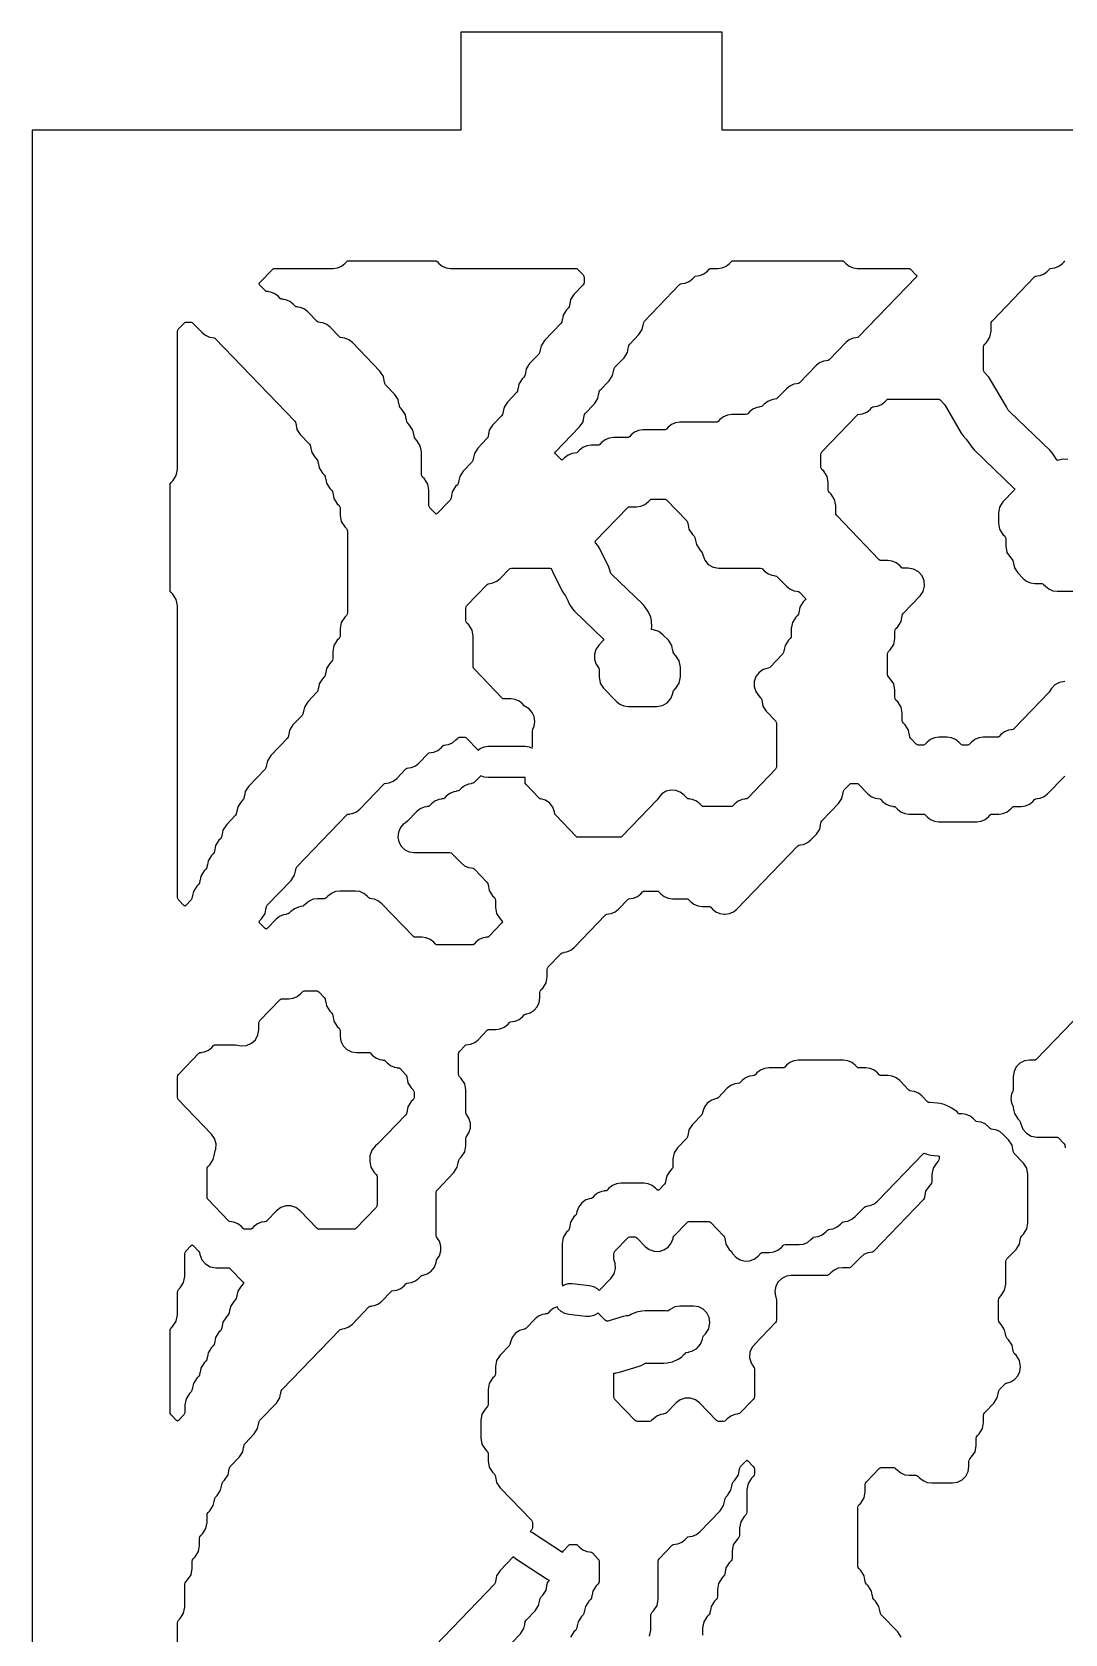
# Model space of a CAD drawing. Header units: millimetres. Extents: x 10 to 410, y 18 to 283.
# Drawn here: x 148 to 179.63, y 97.97 to 147 of the extents above; entities that cross this region are included whole.
import ezdxf

# ---------------------------------------------------------------- set-up
doc = ezdxf.new("R2010")
doc.units = ezdxf.units.MM
doc.layers.add('CUT', color=1, linetype='Continuous')

msp = doc.modelspace()

# ---------------------------------------------------------------- linework, layer by layer
at = {"layer": 'CUT'}
for points in [[(190.134, 147), (190.134, 144), (169.134, 144), (169.134, 147), (161.134, 147), (161.134, 144), (148, 144), (148, 24), (161.134, 24), (161.134, 21), (169.134, 21), (169.134, 24), (190.134, 24), (190.134, 21), (198.134, 21), (198.134, 24), (211.2679, 24), (211.2679, 144), (198.134, 144), (198.134, 147)], [(157.6963, 140), (160.3472, 140), (160.379, 139.9957), (160.4041, 139.9758), (160.4598, 139.9179), (160.5645, 139.8349), (160.6875, 139.7826), (160.82, 139.7647), (164.6509, 139.7647), (164.6826, 139.7604), (164.7077, 139.7405), (164.8776, 139.564), (164.9023, 139.5259), (164.911, 139.4814), (164.911, 139.3422), (164.9023, 139.2976), (164.8776, 139.2595), (164.5977, 138.9687), (164.4942, 138.8089), (164.4698, 138.6829), (164.4671, 138.6834), (164.4493, 138.5917), (164.4246, 138.5536), (164.3712, 138.4981), (164.2677, 138.3383), (164.2433, 138.2123), (164.2406, 138.2129), (164.2228, 138.1211), (164.1981, 138.083), (163.6917, 137.557), (163.5882, 137.3971), (163.5637, 137.2712), (163.5611, 137.2717), (163.5433, 137.18), (163.5186, 137.1419), (163.2387, 136.8511), (163.1352, 136.6913), (163.1107, 136.5653), (163.108, 136.5658), (163.0902, 136.4741), (163.0656, 136.436), (163.0122, 136.3805), (162.9086, 136.2207), (162.8842, 136.0947), (162.8815, 136.0952), (162.8637, 136.0035), (162.8391, 135.9654), (162.5592, 135.6746), (162.4556, 135.5148), (162.4312, 135.3888), (162.4285, 135.3893), (162.4107, 135.2976), (162.386, 135.2595), (162.1061, 134.9687), (162.0026, 134.8089), (161.9782, 134.6829), (161.9755, 134.6834), (161.9577, 134.5917), (161.933, 134.5536), (161.6531, 134.2629), (161.5496, 134.103), (161.5252, 133.977), (161.5225, 133.9776), (161.5047, 133.8858), (161.48, 133.8477), (161.2001, 133.557), (161.0966, 133.3971), (161.0721, 133.2712), (161.0695, 133.2717), (161.0517, 133.18), (161.027, 133.1419), (160.9736, 133.0864), (160.8701, 132.9266), (160.8456, 132.8006), (160.843, 132.8011), (160.8252, 132.7094), (160.8005, 132.6713), (160.4088, 132.2643), (160.3808, 132.2434), (160.3528, 132.2643), (160.1876, 132.436), (160.1629, 132.4741), (160.1543, 132.5186), (160.1543, 132.9749), (160.118, 133.1619), (160.0145, 133.3217), (159.9611, 133.3772), (159.9364, 133.4152), (159.9278, 133.4598), (159.9278, 134.1514), (159.8915, 134.3383), (159.788, 134.4981), (159.7346, 134.5536), (159.7099, 134.5917), (159.6921, 134.6834), (159.6894, 134.6829), (159.665, 134.8089), (159.5615, 134.9687), (159.5081, 135.0242), (159.4834, 135.0623), (159.4656, 135.154), (159.4629, 135.1535), (159.4385, 135.2795), (159.335, 135.4393), (159.2816, 135.4948), (159.2569, 135.5329), (159.2391, 135.6246), (159.2364, 135.6241), (159.212, 135.7501), (159.1085, 135.9099), (158.8286, 136.2007), (158.8039, 136.2388), (158.7861, 136.3305), (158.7834, 136.33), (158.759, 136.456), (158.6555, 136.6158), (157.8102, 137.4938), (157.7055, 137.5769), (157.5825, 137.6292), (157.5027, 137.64), (157.503, 137.6426), (157.438, 137.6513), (157.4129, 137.6712), (157.1307, 137.9644), (157.0259, 138.0475), (156.9029, 138.0998), (156.8231, 138.1105), (156.8235, 138.1132), (156.7585, 138.1219), (156.7334, 138.1418), (156.4512, 138.435), (156.3464, 138.518), (156.2234, 138.5704), (156.1436, 138.5811), (156.144, 138.5837), (156.079, 138.5925), (156.0539, 138.6124), (155.9981, 138.6703), (155.8934, 138.7533), (155.7704, 138.8057), (155.6906, 138.8164), (155.691, 138.819), (155.6259, 138.8278), (155.6008, 138.8477), (155.5451, 138.9056), (155.4404, 138.9886), (155.3174, 139.041), (155.2376, 139.0517), (155.2379, 139.0543), (155.1729, 139.0631), (155.1478, 139.083), (154.9712, 139.2665), (154.9518, 139.2941), (154.9712, 139.3218), (155.3743, 139.7405), (155.3994, 139.7604), (155.4312, 139.7647), (157.2235, 139.7647), (157.356, 139.7826), (157.479, 139.8349), (157.5837, 139.9179), (157.6394, 139.9758), (157.6645, 139.9957)], [(165.3548, 135.9048), (165.3726, 135.9965), (165.3973, 136.0346), (165.6772, 136.3254), (165.7807, 136.4852), (165.8052, 136.6112), (165.8078, 136.6107), (165.8256, 136.7024), (165.8503, 136.7405), (166.1302, 137.0313), (166.2337, 137.1911), (166.2582, 137.3171), (166.2609, 137.3166), (166.2786, 137.4083), (166.3033, 137.4464), (166.5832, 137.7371), (166.6868, 137.897), (166.7112, 138.023), (166.7139, 138.0224), (166.7317, 138.1142), (166.7563, 138.1523), (167.8323, 139.2699), (167.8574, 139.2898), (167.9224, 139.2986), (167.922, 139.3012), (168.0018, 139.312), (168.1248, 139.3643), (168.2296, 139.4474), (168.2853, 139.5052), (168.3104, 139.5251), (168.3754, 139.5339), (168.3751, 139.5365), (168.4549, 139.5473), (168.5779, 139.5996), (168.6826, 139.6826), (168.7383, 139.7405), (168.7634, 139.7604), (168.7952, 139.7647), (169.0019, 139.7647), (169.1344, 139.7826), (169.2574, 139.8349), (169.3621, 139.9179), (169.4178, 139.9758), (169.4429, 139.9957), (169.4747, 140), (172.8052, 140), (172.8369, 139.9957), (172.862, 139.9758), (172.9177, 139.9179), (173.0225, 139.8349), (173.1455, 139.7826), (173.2779, 139.7647), (174.8437, 139.7647), (174.8755, 139.7604), (174.9006, 139.7405), (175.0772, 139.5571), (175.0966, 139.5294), (175.0772, 139.5018), (173.315, 137.6712), (173.2899, 137.6513), (173.2249, 137.6426), (173.2253, 137.64), (173.1455, 137.6292), (173.0225, 137.5769), (172.9177, 137.4938), (172.409, 136.9654), (172.3839, 136.9455), (172.3189, 136.9367), (172.3192, 136.9341), (172.2394, 136.9233), (172.1164, 136.871), (172.0117, 136.7879), (171.503, 136.2595), (171.4779, 136.2396), (171.4129, 136.2308), (171.4132, 136.2282), (171.3334, 136.2174), (171.2104, 136.1651), (171.1057, 136.0821), (170.8234, 135.7889), (170.7983, 135.769), (170.7333, 135.7602), (170.7337, 135.7576), (170.6539, 135.7468), (170.5309, 135.6945), (170.4261, 135.6115), (170.3704, 135.5536), (170.3453, 135.5337), (170.2803, 135.5249), (170.2807, 135.5223), (170.2009, 135.5115), (170.0779, 135.4592), (169.9731, 135.3762), (169.9174, 135.3183), (169.8923, 135.2984), (169.8606, 135.2941), (169.4273, 135.2941), (169.2948, 135.2763), (169.1718, 135.2239), (169.0671, 135.1409), (169.0114, 135.083), (168.9863, 135.0631), (168.9545, 135.0588), (167.8418, 135.0588), (167.7093, 135.041), (167.5863, 134.9886), (167.4815, 134.9056), (167.4258, 134.8477), (167.4007, 134.8278), (167.369, 134.8235), (166.7092, 134.8235), (166.5767, 134.8057), (166.4537, 134.7533), (166.349, 134.6703), (166.2933, 134.6124), (166.2682, 134.5925), (166.2364, 134.5882), (165.8032, 134.5882), (165.6707, 134.5704), (165.5477, 134.518), (165.443, 134.435), (165.3873, 134.3771), (165.3621, 134.3572), (165.3304, 134.3529), (165.1237, 134.3529), (164.9912, 134.3351), (164.8682, 134.2827), (164.7634, 134.1997), (164.7077, 134.1418), (164.6826, 134.1219), (164.6176, 134.1132), (164.618, 134.1105), (164.5382, 134.0998), (164.4152, 134.0475), (164.3104, 133.9644), (164.2594, 133.9114), (164.2314, 133.8904), (164.2035, 133.9114), (164.0316, 134.09), (164.0121, 134.1176), (164.0316, 134.1453), (164.7712, 134.9136), (164.8747, 135.0734), (164.8991, 135.1994), (164.9018, 135.1989), (164.9196, 135.2906), (164.9443, 135.3287), (165.2242, 135.6195), (165.3277, 135.7793), (165.3521, 135.9053)], [(152.2265, 133.1284), (152.2352, 133.173), (152.2598, 133.2111), (152.3132, 133.2666), (152.4168, 133.4264), (152.453, 133.6133), (152.453, 137.8343), (152.4617, 137.8789), (152.4863, 137.917), (152.6562, 138.0935), (152.6813, 138.1134), (152.7131, 138.1176), (152.8725, 138.1176), (152.9042, 138.1134), (152.9293, 138.0935), (153.2115, 137.8003), (153.3163, 137.7173), (153.4393, 137.6649), (153.5191, 137.6542), (153.5187, 137.6515), (153.5837, 137.6428), (153.6088, 137.6229), (156.0438, 135.0934), (156.0685, 135.0553), (156.0863, 134.9636), (156.089, 134.9641), (156.1134, 134.8381), (156.2169, 134.6783), (156.4968, 134.3876), (156.5215, 134.3495), (156.5393, 134.2577), (156.542, 134.2582), (156.5664, 134.1323), (156.6699, 133.9724), (156.7233, 133.917), (156.748, 133.8789), (156.7658, 133.7871), (156.7685, 133.7877), (156.7929, 133.6617), (156.8965, 133.5019), (156.9499, 133.4464), (156.9745, 133.4083), (156.9923, 133.3166), (156.995, 133.3171), (157.0194, 133.1911), (157.123, 133.0313), (157.1764, 132.9758), (157.201, 132.9377), (157.2188, 132.846), (157.2215, 132.8465), (157.2459, 132.7205), (157.3495, 132.5607), (157.4029, 132.5052), (157.4275, 132.4671), (157.4362, 132.4225), (157.4362, 132.2016), (157.4725, 132.0146), (157.576, 131.8548), (157.6294, 131.7993), (157.6541, 131.7612), (157.6627, 131.7167), (157.6627, 129.2245), (157.6541, 129.18), (157.6294, 129.1419), (157.576, 129.0864), (157.4725, 128.9266), (157.4362, 128.7396), (157.4362, 128.5186), (157.4275, 128.4741), (157.4029, 128.436), (157.3495, 128.3805), (157.2459, 128.2207), (157.2097, 128.0337), (157.2097, 127.8128), (157.201, 127.7682), (157.1764, 127.7301), (157.123, 127.6746), (157.0194, 127.5148), (156.995, 127.3888), (156.9923, 127.3893), (156.9745, 127.2976), (156.9499, 127.2595), (156.8965, 127.204), (156.7929, 127.0442), (156.7685, 126.9182), (156.7658, 126.9187), (156.748, 126.827), (156.7233, 126.7889), (156.4434, 126.4981), (156.3399, 126.3383), (156.3155, 126.2123), (156.3128, 126.2129), (156.295, 126.1211), (156.2703, 126.083), (155.9904, 125.7923), (155.8869, 125.6324), (155.8625, 125.5065), (155.8598, 125.507), (155.842, 125.4152), (155.8173, 125.3772), (155.3109, 124.8511), (155.2074, 124.6913), (155.1829, 124.5653), (155.1803, 124.5658), (155.1625, 124.4741), (155.1378, 124.436), (154.6314, 123.9099), (154.5278, 123.7501), (154.5034, 123.6241), (154.5007, 123.6246), (154.4829, 123.5329), (154.4583, 123.4948), (154.4049, 123.4393), (154.3013, 123.2795), (154.2769, 123.1535), (154.2742, 123.154), (154.2564, 123.0623), (154.2318, 123.0242), (153.9518, 122.7334), (153.8483, 122.5736), (153.8239, 122.4476), (153.8212, 122.4482), (153.8034, 122.3564), (153.7787, 122.3183), (153.7253, 122.2629), (153.6218, 122.103), (153.5974, 121.977), (153.5947, 121.9776), (153.5769, 121.8858), (153.5522, 121.8477), (153.4988, 121.7923), (153.3953, 121.6324), (153.3709, 121.5065), (153.3682, 121.507), (153.3504, 121.4152), (153.3257, 121.3772), (153.2723, 121.3217), (153.1688, 121.1619), (153.1444, 121.0359), (153.1417, 121.0364), (153.1239, 120.9447), (153.0992, 120.9066), (153.0458, 120.8511), (152.9423, 120.6913), (152.9179, 120.5653), (152.9152, 120.5658), (152.8974, 120.4741), (152.8727, 120.436), (152.7075, 120.2643), (152.6795, 120.2434), (152.6516, 120.2643), (152.4863, 120.436), (152.4617, 120.4741), (152.453, 120.5186), (152.453, 129.4455), (152.4168, 129.6324), (152.3132, 129.7923), (152.2598, 129.8477), (152.2352, 129.8858), (152.2265, 129.9304)], [(163.9329, 130.5113), (163.9334, 130.5115), (163.9417, 130.4894), (164.2287, 129.9075), (164.2805, 129.8242), (164.34, 129.7467), (164.4085, 129.5992), (164.4092, 129.5995), (164.4611, 129.4806), (164.5545, 129.3464), (164.6181, 129.2719), (165.4948, 128.4279), (165.5155, 128.4005), (165.4958, 128.3723), (165.358, 128.2291), (165.2702, 128.1042), (165.2241, 127.9587), (165.2241, 127.806), (165.2702, 127.6605), (165.308, 127.6066), (165.3045, 127.6044), (165.3553, 127.5259), (165.364, 127.4814), (165.364, 127.2604), (165.4002, 127.0734), (165.5038, 126.9136), (165.896, 126.5062), (166.0007, 126.4231), (166.1237, 126.3708), (166.2562, 126.3529), (167.1348, 126.3529), (167.3038, 126.3824), (167.4529, 126.4672), (167.5645, 126.5974), (167.6256, 126.7577), (167.6377, 126.82), (167.6624, 126.8581), (167.7158, 126.9136), (167.8193, 127.0734), (167.8556, 127.2604), (167.8556, 127.5631), (167.8193, 127.7501), (167.7158, 127.9099), (167.6624, 127.9654), (167.6377, 128.0035), (167.6199, 128.0952), (167.6172, 128.0947), (167.5928, 128.2207), (167.4893, 128.3805), (167.3234, 128.5528), (167.1919, 128.6507), (167.0357, 128.7008), (166.9698, 128.7104), (166.9708, 128.7418), (166.9778, 128.7811), (166.9741, 128.9762), (166.9499, 129.0868), (166.8718, 129.2656), (166.7785, 129.3997), (166.7149, 129.4743), (165.7482, 130.4049), (165.7277, 130.4308), (165.7149, 130.4613), (165.6983, 130.5234), (165.6637, 130.6151), (165.3767, 131.1971), (165.325, 131.2803), (165.2576, 131.3682), (165.2419, 131.3961), (165.2606, 131.422), (166.2467, 132.4464), (166.2718, 132.4663), (166.3036, 132.4706), (166.5103, 132.4706), (166.6428, 132.4885), (166.7658, 132.5408), (166.8705, 132.6238), (166.9262, 132.6817), (166.9513, 132.7016), (166.9831, 132.7059), (167.369, 132.7059), (167.4007, 132.7016), (167.4258, 132.6817), (168.0487, 132.0346), (168.0734, 131.9965), (168.0912, 131.9048), (168.0939, 131.9053), (168.1183, 131.7793), (168.2219, 131.6195), (168.2753, 131.564), (168.2999, 131.5259), (168.3177, 131.4342), (168.3204, 131.4347), (168.3448, 131.3087), (168.4484, 131.1489), (168.5018, 131.0934), (168.5264, 131.0553), (168.5385, 130.993), (168.5996, 130.8327), (168.7113, 130.7025), (168.8604, 130.6177), (169.0294, 130.5882), (170.3136, 130.5882), (170.3453, 130.584), (170.3704, 130.5641), (170.4261, 130.5062), (170.5309, 130.4231), (170.6539, 130.3708), (170.7337, 130.36), (170.7333, 130.3574), (170.7983, 130.3487), (170.8234, 130.3288), (171.1057, 130.0356), (171.2104, 129.9525), (171.3334, 129.9002), (171.4132, 129.8895), (171.4129, 129.8868), (171.4779, 129.8781), (171.503, 129.8582), (171.6796, 129.6747), (171.699, 129.6471), (171.6796, 129.6194), (171.6195, 129.557), (171.5159, 129.3971), (171.4915, 129.2712), (171.4888, 129.2717), (171.471, 129.18), (171.4464, 129.1419), (171.393, 129.0864), (171.2894, 128.9266), (171.2532, 128.7396), (171.2532, 128.5186), (171.2445, 128.4741), (171.2199, 128.436), (171.1665, 128.3805), (171.0629, 128.2207), (171.0385, 128.0947), (171.0358, 128.0952), (171.018, 128.0035), (170.9934, 127.9654), (170.5969, 127.5536), (170.5718, 127.5337), (170.5447, 127.53), (170.3946, 127.485), (170.2658, 127.3957), (170.171, 127.271), (170.1194, 127.123), (170.1162, 126.9663), (170.1617, 126.8163), (170.2513, 126.6878), (170.3138, 126.6228), (170.3385, 126.5848), (170.3563, 126.493), (170.359, 126.4935), (170.3834, 126.3676), (170.4869, 126.2077), (170.7668, 125.917), (170.7915, 125.8789), (170.8002, 125.8343), (170.8002, 124.5186), (170.7915, 124.4741), (170.7668, 124.436), (169.9174, 123.5536), (169.8923, 123.5337), (169.8273, 123.5249), (169.8276, 123.5223), (169.7479, 123.5115), (169.6249, 123.4592), (169.5201, 123.3762), (169.4644, 123.3183), (169.4393, 123.2984), (169.4075, 123.2941), (168.5687, 123.2941), (168.5369, 123.2984), (168.5118, 123.3183), (168.4561, 123.3762), (168.3513, 123.4592), (168.2283, 123.5115), (168.1485, 123.5223), (168.1489, 123.5249), (168.0839, 123.5337), (168.0588, 123.5536), (167.9711, 123.6447), (167.8525, 123.7356), (167.7123, 123.7875), (167.5631, 123.7956), (167.4181, 123.7592), (167.2903, 123.6816), (167.1912, 123.5697), (167.1427, 123.4948), (166.0668, 122.3771), (166.0417, 122.3572), (166.0099, 122.3529), (164.718, 122.3529), (164.6863, 122.3572), (164.6612, 122.3771), (164.0382, 123.0242), (164.0136, 123.0623), (164.0004, 123.1303), (163.9476, 123.2761), (163.8528, 123.3987), (163.7249, 123.4864), (163.5764, 123.5306), (163.5537, 123.5337), (163.5286, 123.5536), (163.1322, 123.9654), (163.1075, 124.0035), (163.0989, 124.048), (163.0989, 124.1778), (161.9664, 124.1778), (161.8422, 124.1942), (161.7407, 124.2362), (161.5366, 124.0242), (161.5115, 124.0043), (161.4465, 123.9955), (161.4469, 123.9929), (161.3671, 123.9821), (161.2441, 123.9298), (161.1393, 123.8468), (161.0836, 123.7889), (161.0585, 123.769), (160.9935, 123.7602), (160.9938, 123.7576), (160.914, 123.7468), (160.791, 123.6945), (160.6863, 123.6115), (160.6306, 123.5536), (160.6055, 123.5337), (160.5405, 123.5249), (160.5408, 123.5223), (160.461, 123.5115), (160.338, 123.4592), (160.2333, 123.3762), (160.1776, 123.3183), (160.1525, 123.2984), (160.0875, 123.2896), (160.0878, 123.287), (160.008, 123.2763), (159.885, 123.2239), (159.7803, 123.1409), (159.498, 122.8477), (159.433, 122.7962), (159.3789, 122.7626), (159.2798, 122.6479), (159.2197, 122.5087), (159.2041, 122.3579), (159.2344, 122.2094), (159.3078, 122.0767), (159.4176, 121.9722), (159.5537, 121.9053), (159.7035, 121.8824), (160.8002, 121.8824), (160.832, 121.8781), (160.8571, 121.8582), (161.1393, 121.565), (161.2441, 121.482), (161.3671, 121.4296), (161.4469, 121.4189), (161.4465, 121.4163), (161.5115, 121.4075), (161.5366, 121.3876), (161.933, 120.9758), (161.9577, 120.9377), (161.9755, 120.846), (161.9782, 120.8465), (162.0026, 120.7205), (162.1061, 120.5607), (162.1595, 120.5052), (162.1842, 120.4671), (162.1929, 120.4225), (162.1929, 120.2016), (162.2291, 120.0146), (162.3326, 119.8548), (162.3927, 119.7924), (162.4122, 119.7647), (162.3927, 119.737), (161.9896, 119.3183), (161.9645, 119.2984), (161.8995, 119.2896), (161.8999, 119.287), (161.8201, 119.2763), (161.6971, 119.2239), (161.5923, 119.1409), (161.5366, 119.083), (161.5115, 119.0631), (161.4798, 119.0588), (160.4144, 119.0588), (160.3826, 119.0631), (160.3575, 119.083), (160.3018, 119.1409), (160.1971, 119.2239), (160.0741, 119.2763), (159.9416, 119.2941), (159.7348, 119.2941), (159.7031, 119.2984), (159.678, 119.3183), (158.7162, 120.3174), (158.6115, 120.4004), (158.4885, 120.4527), (158.4087, 120.4635), (158.4091, 120.4661), (158.344, 120.4749), (158.3189, 120.4948), (158.2632, 120.5526), (158.1585, 120.6357), (158.0355, 120.688), (157.903, 120.7059), (157.4224, 120.7059), (157.2899, 120.688), (157.1669, 120.6357), (157.0622, 120.5526), (157.0065, 120.4948), (156.9814, 120.4749), (156.9496, 120.4706), (156.7429, 120.4706), (156.6104, 120.4527), (156.4874, 120.4004), (156.3826, 120.3174), (156.3269, 120.2595), (156.3018, 120.2396), (156.2368, 120.2308), (156.2372, 120.2282), (156.1574, 120.2174), (156.0344, 120.1651), (155.9296, 120.0821), (155.8739, 120.0242), (155.8488, 120.0043), (155.7838, 119.9955), (155.7842, 119.9929), (155.7044, 119.9821), (155.5814, 119.9298), (155.4766, 119.8468), (155.1991, 119.5585), (155.1711, 119.5375), (155.1432, 119.5585), (154.9712, 119.737), (154.9518, 119.7647), (154.9712, 119.7924), (155.0313, 119.8548), (155.1349, 120.0146), (155.1593, 120.1406), (155.162, 120.1401), (155.1798, 120.2318), (155.2044, 120.2699), (155.9374, 121.0313), (156.0409, 121.1911), (156.0653, 121.3171), (156.068, 121.3166), (156.0858, 121.4083), (156.1105, 121.4464), (157.6394, 123.0346), (157.6645, 123.0545), (157.7295, 123.0633), (157.7292, 123.0659), (157.809, 123.0767), (157.932, 123.129), (158.0367, 123.2121), (158.772, 123.9758), (158.7971, 123.9957), (158.8621, 124.0045), (158.8617, 124.0071), (158.9415, 124.0179), (159.0645, 124.0702), (159.1693, 124.1532), (159.4515, 124.4464), (159.4766, 124.4663), (159.5416, 124.4751), (159.5412, 124.4777), (159.621, 124.4885), (159.744, 124.5408), (159.8488, 124.6238), (160.131, 124.917), (160.1561, 124.9369), (160.2211, 124.9457), (160.2208, 124.9483), (160.3006, 124.959), (160.4236, 125.0114), (160.5283, 125.0944), (160.584, 125.1523), (160.6091, 125.1722), (160.6741, 125.181), (160.6738, 125.1836), (160.7536, 125.1943), (160.8766, 125.2467), (160.9813, 125.3297), (161.037, 125.3876), (161.0621, 125.4075), (161.0939, 125.4118), (161.2533, 125.4118), (161.285, 125.4075), (161.3101, 125.3876), (161.6609, 125.0232), (161.7264, 125.0735), (161.8422, 125.1214), (161.9664, 125.1378), (163.0989, 125.1378), (163.2231, 125.1214), (163.314, 125.0838), (163.3254, 125.1427), (163.3254, 125.599), (163.3365, 125.6562), (163.3829, 125.7576), (163.403, 125.901), (163.3811, 126.0441), (163.3192, 126.1749), (163.2223, 126.2825), (163.1037, 126.3548), (163.0756, 126.3771), (163.0199, 126.435), (162.9152, 126.518), (162.7922, 126.5704), (162.6597, 126.5882), (162.4529, 126.5882), (162.4212, 126.5925), (162.3961, 126.6124), (161.5467, 127.4948), (161.522, 127.5329), (161.5133, 127.5775), (161.5133, 128.5043), (161.4771, 128.6913), (161.3736, 128.8511), (161.3201, 128.9066), (161.2955, 128.9447), (161.2868, 128.9892), (161.2868, 129.3637), (161.2955, 129.4083), (161.3201, 129.4464), (161.9431, 130.0935), (161.9682, 130.1134), (162.0332, 130.1221), (162.0328, 130.1248), (162.1126, 130.1355), (162.2356, 130.1878), (162.3404, 130.2709), (162.6226, 130.5641), (162.6477, 130.584), (162.6794, 130.5882), (163.8643, 130.5882), (163.9007, 130.5822)], [(154.4079, 115.9635), (154.5709, 115.9783), (154.7204, 116.0451), (154.8403, 116.1565), (154.9178, 116.3006), (154.9446, 116.4621), (154.9446, 116.6578), (154.9532, 116.7024), (154.9779, 116.7405), (155.6008, 117.3876), (155.6259, 117.4075), (155.6577, 117.4118), (155.8644, 117.4118), (155.9969, 117.4296), (156.1199, 117.482), (156.2247, 117.565), (156.2804, 117.6229), (156.3055, 117.6428), (156.3372, 117.6471), (156.7231, 117.6471), (156.7548, 117.6428), (156.7799, 117.6229), (156.9499, 117.4464), (156.9745, 117.4083), (156.9923, 117.3166), (156.995, 117.3171), (157.0194, 117.1911), (157.123, 117.0313), (157.1764, 116.9758), (157.201, 116.9377), (157.2188, 116.846), (157.2215, 116.8465), (157.2459, 116.7205), (157.3495, 116.5607), (157.4029, 116.5052), (157.4275, 116.4671), (157.4362, 116.4225), (157.4362, 116.2647), (157.4607, 116.1102), (157.5317, 115.9708), (157.6423, 115.8602), (157.7817, 115.7892), (157.9362, 115.7647), (158.3087, 115.7647), (158.3404, 115.7604), (158.3655, 115.7405), (158.4212, 115.6826), (158.526, 115.5996), (158.649, 115.5473), (158.7288, 115.5365), (158.7284, 115.5339), (158.7934, 115.5251), (158.8185, 115.5052), (158.8742, 115.4474), (158.979, 115.3643), (159.102, 115.312), (159.1818, 115.3012), (159.1814, 115.2986), (159.2464, 115.2898), (159.2715, 115.2699), (159.4414, 115.0934), (159.4661, 115.0553), (159.4839, 114.9636), (159.4866, 114.9641), (159.511, 114.8381), (159.6145, 114.6783), (159.668, 114.6228), (159.6926, 114.5848), (159.7013, 114.5402), (159.7013, 114.401), (159.6926, 114.3564), (159.668, 114.3183), (159.6145, 114.2629), (159.511, 114.103), (159.4866, 113.977), (159.4839, 113.9776), (159.4661, 113.8858), (159.4414, 113.8477), (158.592, 112.9654), (158.5223, 112.9101), (158.4032, 112.7739), (158.3404, 112.6041), (158.3421, 112.4231), (158.3514, 112.3754), (158.354, 112.3759), (158.3785, 112.2499), (158.482, 112.0901), (158.5354, 112.0346), (158.5601, 111.9965), (158.5687, 111.952), (158.5687, 111.1069), (158.5601, 111.0623), (158.5354, 111.0242), (157.9125, 110.3771), (157.8874, 110.3572), (157.8556, 110.3529), (156.7902, 110.3529), (156.7585, 110.3572), (156.7334, 110.3771), (156.2109, 110.9199), (156.0827, 111.016), (155.9307, 111.0667), (155.7705, 111.0667), (155.6186, 111.016), (155.4904, 110.9199), (155.1944, 110.6124), (155.1693, 110.5925), (155.1043, 110.5837), (155.1046, 110.5811), (155.0248, 110.5704), (154.9018, 110.518), (154.7971, 110.435), (154.7414, 110.3771), (154.7163, 110.3572), (154.6845, 110.3529), (154.5252, 110.3529), (154.4934, 110.3572), (154.4683, 110.3771), (154.4126, 110.435), (154.3079, 110.518), (154.1848, 110.5704), (154.1051, 110.5811), (154.1054, 110.5837), (154.0404, 110.5925), (154.0153, 110.6124), (153.3924, 111.2595), (153.3677, 111.2976), (153.359, 111.3422), (153.359, 112.1872), (153.3677, 112.2318), (153.3924, 112.2699), (153.4458, 112.3254), (153.5493, 112.4852), (153.5737, 112.6112), (153.5764, 112.6107), (153.6039, 112.7524), (153.6247, 112.8008), (153.6367, 112.9672), (153.5933, 113.1283), (153.4992, 113.2661), (152.4863, 114.3183), (152.4617, 114.3564), (152.453, 114.401), (152.453, 115.0108), (152.4617, 115.0553), (152.4863, 115.0934), (153.1093, 115.7405), (153.1344, 115.7604), (153.1994, 115.7692), (153.199, 115.7718), (153.2788, 115.7826), (153.4018, 115.8349), (153.5066, 115.9179), (153.5623, 115.9758), (153.5874, 115.9957), (153.6191, 116), (154.2315, 116), (154.2894, 115.9922)], [(152.453, 108.4225), (152.4617, 108.4671), (152.4863, 108.5052), (152.5397, 108.5607), (152.6433, 108.7205), (152.6795, 108.9074), (152.6795, 109.599), (152.6882, 109.6436), (152.7128, 109.6817), (152.8781, 109.8533), (152.906, 109.8743), (152.934, 109.8533), (153.0992, 109.6817), (153.1239, 109.6436), (153.136, 109.5813), (153.1971, 109.421), (153.3087, 109.2907), (153.4578, 109.2059), (153.6268, 109.1765), (154.005, 109.1765), (154.0368, 109.1722), (154.0619, 109.1523), (154.465, 108.7335), (154.4844, 108.7059), (154.465, 108.6782), (154.4049, 108.6158), (154.3013, 108.456), (154.2769, 108.33), (154.2742, 108.3305), (154.2564, 108.2388), (154.2318, 108.2007), (154.1784, 108.1452), (154.0748, 107.9854), (154.0504, 107.8594), (154.0477, 107.8599), (154.0299, 107.7682), (154.0053, 107.7301), (153.9518, 107.6746), (153.8483, 107.5148), (153.8239, 107.3888), (153.8212, 107.3893), (153.8034, 107.2976), (153.7787, 107.2595), (153.7253, 107.204), (153.6218, 107.0442), (153.5974, 106.9182), (153.5947, 106.9187), (153.5769, 106.827), (153.5522, 106.7889), (153.4988, 106.7334), (153.3953, 106.5736), (153.3709, 106.4476), (153.3682, 106.4482), (153.3504, 106.3564), (153.3257, 106.3183), (153.2723, 106.2629), (153.1688, 106.103), (153.1444, 105.977), (153.1417, 105.9776), (153.1239, 105.8858), (153.0992, 105.8477), (153.0458, 105.7923), (152.9423, 105.6324), (152.9179, 105.5065), (152.9152, 105.507), (152.8974, 105.4152), (152.8727, 105.3772), (152.8193, 105.3217), (152.7158, 105.1619), (152.6795, 104.9749), (152.6795, 104.7539), (152.6709, 104.7094), (152.6462, 104.6713), (152.481, 104.4996), (152.453, 104.4787), (152.4251, 104.4996), (152.2598, 104.6713), (152.2352, 104.7094), (152.2265, 104.7539), (152.2265, 107.2461), (152.2352, 107.2906), (152.2598, 107.3287), (152.3132, 107.3842), (152.4168, 107.544), (152.453, 107.731)]]:
    msp.add_lwpolyline(points, close=True, dxfattribs=at)
for points in [[(179.7221, 133.9109), (179.5799, 133.9235), (179.4399, 133.8954), (179.4024, 133.882), (179.3874, 133.9006), (179.3663, 133.9403), (179.245, 134.1146), (179.1814, 134.1891), (177.938, 135.3861), (177.9272, 135.3962), (177.8922, 135.428), (177.8588, 135.4892), (177.8388, 135.5326), (177.3577, 136.3545), (177.3001, 136.4338), (177.1726, 136.5774), (177.1502, 136.6144), (177.1424, 136.657), (177.1424, 137.3637), (177.151, 137.4083), (177.1757, 137.4464), (177.2291, 137.5019), (177.3326, 137.6617), (177.3689, 137.8486), (177.3689, 138.0696), (177.3775, 138.1142), (177.4022, 138.1523), (178.7047, 139.5052), (178.7298, 139.5251), (178.7948, 139.5339), (178.7944, 139.5365), (178.8742, 139.5473), (178.9972, 139.5996), (179.102, 139.6826), (179.1577, 139.7405), (179.1828, 139.7604), (179.2478, 139.7692), (179.2474, 139.7718), (179.3272, 139.7826), (179.4502, 139.8349), (179.555, 139.9179), (179.606, 139.971), (179.634, 139.9919)], [(179.634, 127.12), (179.471, 127.0927), (179.3258, 127.0138), (179.2143, 126.8919), (179.1476, 126.7889), (178.0717, 125.6712), (178.0466, 125.6513), (177.9816, 125.6426), (177.9819, 125.64), (177.9021, 125.6292), (177.7791, 125.5769), (177.6744, 125.4938), (177.6187, 125.4359), (177.5936, 125.416), (177.5618, 125.4118), (177.1286, 125.4118), (176.9961, 125.3939), (176.8731, 125.3416), (176.7684, 125.2585), (176.7127, 125.2007), (176.6875, 125.1808), (176.6558, 125.1765), (176.4964, 125.1765), (176.4647, 125.1808), (176.4396, 125.2007), (176.3839, 125.2585), (176.2791, 125.3416), (176.1561, 125.3939), (176.0237, 125.4118), (175.7695, 125.4118), (175.6371, 125.3939), (175.5141, 125.3416), (175.4093, 125.2585), (175.3536, 125.2007), (175.3285, 125.1808), (175.2968, 125.1765), (175.1374, 125.1765), (175.1056, 125.1808), (175.0805, 125.2007), (174.9106, 125.3772), (174.886, 125.4152), (174.8682, 125.507), (174.8655, 125.5065), (174.841, 125.6324), (174.7375, 125.7923), (174.6841, 125.8477), (174.6594, 125.8858), (174.6508, 125.9304), (174.6508, 126.1514), (174.6145, 126.3383), (174.511, 126.4981), (174.4576, 126.5536), (174.4329, 126.5917), (174.4243, 126.6363), (174.4243, 126.8573), (174.388, 127.0442), (174.2845, 127.204), (174.2311, 127.2595), (174.2064, 127.2976), (174.1978, 127.3422), (174.1978, 127.952), (174.2064, 127.9965), (174.2311, 128.0346), (174.2845, 128.0901), (174.388, 128.2499), (174.4243, 128.4369), (174.4243, 128.6578), (174.4329, 128.7024), (174.4576, 128.7405), (174.511, 128.796), (174.6145, 128.9558), (174.639, 129.0818), (174.6416, 129.0813), (174.6594, 129.173), (174.6841, 129.2111), (175.1947, 129.7415), (175.2884, 129.8787), (175.3321, 130.039), (175.3207, 130.2048), (175.2557, 130.3577), (175.1441, 130.4808), (174.9983, 130.5606), (174.8345, 130.5882), (174.6844, 130.5882), (174.6526, 130.5925), (174.6275, 130.6124), (174.5718, 130.6703), (174.4671, 130.7533), (174.3441, 130.8057), (174.2116, 130.8235), (174.0048, 130.8235), (173.9731, 130.8278), (173.948, 130.8477), (172.6455, 132.2007), (172.6209, 132.2388), (172.6122, 132.2833), (172.6122, 132.5043), (172.576, 132.6913), (172.4724, 132.8511), (172.419, 132.9066), (172.3944, 132.9447), (172.3857, 132.9892), (172.3857, 133.2102), (172.3495, 133.3971), (172.2459, 133.557), (172.1925, 133.6124), (172.1679, 133.6505), (172.1592, 133.6951), (172.1592, 134.0696), (172.1679, 134.1142), (172.1925, 134.1523), (173.2685, 135.2699), (173.2936, 135.2898), (173.3586, 135.2986), (173.3582, 135.3012), (173.438, 135.312), (173.561, 135.3643), (173.6658, 135.4474), (173.7215, 135.5052), (173.7466, 135.5251), (173.8116, 135.5339), (173.8112, 135.5365), (173.891, 135.5473), (174.014, 135.5996), (174.1188, 135.6826), (174.1745, 135.7405), (174.1996, 135.7604), (174.2314, 135.7647), (175.7498, 135.7647), (175.7815, 135.7604), (175.8066, 135.7405), (175.9309, 135.6114), (175.9665, 135.5644), (176.4579, 134.7243), (176.5156, 134.6449), (176.6128, 134.5354), (176.6322, 134.5069), (176.636, 134.5014), (176.787, 134.2861), (176.8496, 134.213), (178.0789, 133.0296), (178.0996, 133.0021), (178.08, 132.9739), (177.7352, 132.6158), (177.6317, 132.456), (177.5954, 132.269), (177.5954, 131.9663), (177.6317, 131.7793), (177.7352, 131.6195), (177.7886, 131.564), (177.8133, 131.5259), (177.8219, 131.4814), (177.8219, 131.2604), (177.8582, 131.0734), (177.9617, 130.9136), (178.0151, 130.8581), (178.0398, 130.82), (178.0576, 130.7283), (178.0602, 130.7288), (178.0847, 130.6029), (178.1882, 130.443), (178.3539, 130.2709), (178.4587, 130.1878), (178.5817, 130.1355), (178.7141, 130.1176), (178.9209, 130.1176), (178.9526, 130.1134), (178.9777, 130.0935), (179.0334, 130.0356), (179.1382, 129.9525), (179.2612, 129.9002), (179.3937, 129.8824), (179.8743, 129.8824)], [(152.453, 97.1427), (152.453, 98.3049), (152.4617, 98.3495), (152.4863, 98.3876), (152.5397, 98.443), (152.6433, 98.6029), (152.6795, 98.7898), (152.6795, 99.4814), (152.6882, 99.5259), (152.7128, 99.564), (152.7662, 99.6195), (152.8698, 99.7793), (152.906, 99.9663), (152.906, 100.1872), (152.9147, 100.2318), (152.9394, 100.2699), (152.9928, 100.3254), (153.0963, 100.4852), (153.1325, 100.6721), (153.1325, 100.8931), (153.1412, 100.9377), (153.1659, 100.9758), (153.2193, 101.0313), (153.3228, 101.1911), (153.359, 101.378), (153.359, 101.599), (153.3677, 101.6436), (153.3924, 101.6817), (153.4458, 101.7371), (153.5493, 101.897), (153.5737, 102.023), (153.5764, 102.0224), (153.5942, 102.1142), (153.6189, 102.1523), (153.6723, 102.2077), (153.7758, 102.3676), (153.8002, 102.4935), (153.8029, 102.493), (153.8207, 102.5848), (153.8454, 102.6228), (153.8988, 102.6783), (154.0023, 102.8381), (154.0267, 102.9641), (154.0294, 102.9636), (154.0472, 103.0553), (154.0719, 103.0934), (154.3518, 103.3842), (154.4553, 103.544), (154.4798, 103.67), (154.4824, 103.6695), (154.5002, 103.7612), (154.5249, 103.7993), (154.8048, 104.0901), (154.9083, 104.2499), (154.9328, 104.3759), (154.9355, 104.3754), (154.9532, 104.4671), (154.9779, 104.5052), (155.4843, 105.0313), (155.5879, 105.1911), (155.6123, 105.3171), (155.615, 105.3166), (155.6328, 105.4083), (155.6574, 105.4464), (157.4129, 107.2699), (157.438, 107.2898), (157.503, 107.2986), (157.5027, 107.3012), (157.5825, 107.312), (157.7055, 107.3643), (157.8102, 107.4474), (158.3189, 107.9758), (158.344, 107.9957), (158.4091, 108.0045), (158.4087, 108.0071), (158.4885, 108.0179), (158.6115, 108.0702), (158.7162, 108.1532), (158.9985, 108.4464), (159.0236, 108.4663), (159.0886, 108.4751), (159.0882, 108.4777), (159.168, 108.4885), (159.291, 108.5408), (159.3958, 108.6238), (159.4515, 108.6817), (159.4766, 108.7016), (159.5416, 108.7104), (159.5412, 108.713), (159.621, 108.7237), (159.744, 108.7761), (159.8488, 108.8591), (159.9045, 108.917), (159.9296, 108.9369), (159.9522, 108.9399), (160.1008, 108.9842), (160.2286, 109.0719), (160.3235, 109.1945), (160.3762, 109.3402), (160.3894, 109.4083), (160.4402, 109.4867), (160.4367, 109.489), (160.4746, 109.5428), (160.5207, 109.6884), (160.5207, 109.841), (160.4746, 109.9866), (160.4367, 110.0404), (160.4402, 110.0427), (160.3894, 110.1211), (160.3808, 110.1657), (160.3808, 111.4814), (160.3894, 111.5259), (160.4141, 111.564), (160.9205, 112.0901), (161.0241, 112.2499), (161.0485, 112.3759), (161.0512, 112.3754), (161.069, 112.4671), (161.0936, 112.5052), (161.147, 112.5607), (161.2506, 112.7205), (161.2868, 112.9074), (161.2868, 113.1284), (161.2955, 113.173), (161.3463, 113.2514), (161.3428, 113.2537), (161.3806, 113.3075), (161.4267, 113.4531), (161.4267, 113.6057), (161.3806, 113.7513), (161.3428, 113.8051), (161.3463, 113.8074), (161.2955, 113.8858), (161.2868, 113.9304), (161.2868, 114.622), (161.2506, 114.8089), (161.147, 114.9687), (161.0936, 115.0242), (161.069, 115.0623), (161.0603, 115.1069), (161.0603, 115.7167), (161.069, 115.7612), (161.0936, 115.7993), (161.2635, 115.9758), (161.2886, 115.9957), (161.3537, 116.0045), (161.3533, 116.0071), (161.4331, 116.0179), (161.5561, 116.0702), (161.6608, 116.1532), (161.9431, 116.4464), (161.9682, 116.4663), (161.9999, 116.4706), (162.2067, 116.4706), (162.3391, 116.4885), (162.4621, 116.5408), (162.5669, 116.6238), (162.6226, 116.6817), (162.6477, 116.7016), (162.7127, 116.7104), (162.7124, 116.713), (162.7922, 116.7237), (162.9152, 116.7761), (163.0199, 116.8591), (163.0756, 116.917), (163.1007, 116.9369), (163.1187, 116.9393), (163.2564, 116.9786), (163.3774, 117.0553), (163.4716, 117.1631), (163.5314, 117.2931), (163.5519, 117.4348), (163.5519, 117.599), (163.5606, 117.6436), (163.5852, 117.6817), (163.6386, 117.7371), (163.7422, 117.897), (163.7784, 118.0839), (163.7784, 118.3049), (163.7871, 118.3495), (163.8117, 118.3876), (164.2082, 118.7993), (164.2333, 118.8192), (164.2983, 118.828), (164.2979, 118.8306), (164.3777, 118.8414), (164.5007, 118.8937), (164.6055, 118.9768), (165.5672, 119.9758), (165.5923, 119.9957), (165.6573, 120.0045), (165.657, 120.0071), (165.7368, 120.0179), (165.8598, 120.0702), (165.9645, 120.1532), (166.2467, 120.4464), (166.2718, 120.4663), (166.3368, 120.4751), (166.3365, 120.4777), (166.4163, 120.4885), (166.5393, 120.5408), (166.644, 120.6238), (166.6997, 120.6817), (166.7248, 120.7016), (166.7566, 120.7059), (167.1425, 120.7059), (167.1742, 120.7016), (167.1993, 120.6817), (167.255, 120.6238), (167.3598, 120.5408), (167.4828, 120.4885), (167.6152, 120.4706), (168.0485, 120.4706), (168.0802, 120.4663), (168.1053, 120.4464), (168.1611, 120.3885), (168.2658, 120.3055), (168.3888, 120.2532), (168.5213, 120.2353), (168.728, 120.2353), (168.7598, 120.231), (168.7849, 120.2111), (168.8406, 120.1532), (168.9453, 120.0702), (169.0683, 120.0179), (169.2008, 120), (169.2284, 120), (169.3609, 120.0179), (169.4839, 120.0702), (169.5886, 120.1532), (171.4564, 122.0935), (171.4815, 122.1134), (171.5465, 122.1221), (171.5462, 122.1248), (171.626, 122.1355), (171.749, 122.1878), (171.8537, 122.2709), (172.0194, 122.443), (172.1229, 122.6029), (172.1474, 122.7288), (172.1501, 122.7283), (172.1679, 122.82), (172.1925, 122.8581), (172.6989, 123.3842), (172.8025, 123.544), (172.8269, 123.67), (172.8296, 123.6695), (172.8474, 123.7612), (172.8721, 123.7993), (173.042, 123.9758), (173.0671, 123.9957), (173.0988, 124), (173.2582, 124), (173.2899, 123.9957), (173.315, 123.9758), (173.5973, 123.6826), (173.702, 123.5996), (173.825, 123.5473), (173.9048, 123.5365), (173.9044, 123.5339), (173.9695, 123.5251), (173.9946, 123.5052), (174.0503, 123.4474), (174.155, 123.3643), (174.278, 123.312), (174.3578, 123.3012), (174.3575, 123.2986), (174.4225, 123.2898), (174.4476, 123.2699), (174.5033, 123.2121), (174.608, 123.129), (174.731, 123.0767), (174.8635, 123.0588), (175.2968, 123.0588), (175.3285, 123.0545), (175.3536, 123.0346), (175.4093, 122.9768), (175.5141, 122.8937), (175.6371, 122.8414), (175.7695, 122.8235), (176.9297, 122.8235), (177.0622, 122.8414), (177.1852, 122.8937), (177.2899, 122.9768), (177.3456, 123.0346), (177.3707, 123.0545), (177.4025, 123.0588), (177.6092, 123.0588), (177.7417, 123.0767), (177.8647, 123.129), (177.9694, 123.2121), (178.0251, 123.2699), (178.0502, 123.2898), (178.082, 123.2941), (178.2887, 123.2941), (178.4212, 123.312), (178.5442, 123.3643), (178.6489, 123.4474), (178.7047, 123.5052), (178.7298, 123.5251), (178.7948, 123.5339), (178.7944, 123.5365), (178.8742, 123.5473), (178.9972, 123.5996), (179.102, 123.6826), (179.606, 124.2063), (179.634, 124.2272)], [(180.166, 117.0232), (178.7512, 115.5536), (178.7261, 115.5337), (178.6944, 115.5294), (178.5484, 115.5294), (178.3939, 115.5049), (178.2545, 115.4339), (178.1439, 115.3233), (178.0729, 115.1839), (178.0484, 115.0294), (178.0484, 114.6363), (178.0352, 114.5684), (178.0013, 114.4947), (177.9808, 114.3529), (178.0013, 114.2112), (178.0352, 114.1375), (178.0576, 114.0224), (178.0602, 114.023), (178.0847, 113.897), (178.1882, 113.7371), (178.2416, 113.6817), (178.2663, 113.6436), (178.2784, 113.5813), (178.3394, 113.421), (178.4511, 113.2907), (178.6002, 113.2059), (178.7692, 113.1765), (179.3739, 113.1765), (179.4056, 113.1722), (179.4307, 113.1523), (179.6007, 112.9758), (179.6253, 112.9377), (179.6431, 112.846)], [(174.6145, 97.8677), (174.511, 98.0276), (174.0046, 98.5536), (173.9799, 98.5917), (173.9621, 98.6834), (173.9595, 98.6829), (173.935, 98.8089), (173.8315, 98.9687), (173.7781, 99.0242), (173.7534, 99.0623), (173.7356, 99.154), (173.7329, 99.1535), (173.7085, 99.2795), (173.605, 99.4393), (173.5516, 99.4948), (173.5269, 99.5329), (173.5091, 99.6246), (173.5064, 99.6241), (173.482, 99.7501), (173.3785, 99.9099), (173.3251, 99.9654), (173.3004, 100.0035), (173.2918, 100.048), (173.2918, 101.8343), (173.3004, 101.8789), (173.3251, 101.917), (173.3785, 101.9724), (173.482, 102.1323), (173.5183, 102.3192), (173.5183, 102.5402), (173.5269, 102.5848), (173.5516, 102.6228), (173.948, 103.0346), (173.9731, 103.0545), (174.0048, 103.0588), (174.3907, 103.0588), (174.4225, 103.0545), (174.4476, 103.0346), (174.5033, 102.9768), (174.608, 102.8937), (174.731, 102.8414), (174.8635, 102.8235), (175.0702, 102.8235), (175.102, 102.8192), (175.1271, 102.7993), (175.1828, 102.7415), (175.2876, 102.6584), (175.4106, 102.6061), (175.543, 102.5882), (176.1894, 102.5882), (176.3439, 102.6127), (176.4833, 102.6837), (176.5939, 102.7943), (176.6649, 102.9337), (176.6894, 103.0882), (176.6894, 103.2461), (176.698, 103.2906), (176.7227, 103.3287), (176.7761, 103.3842), (176.8796, 103.544), (176.9159, 103.731), (176.9159, 103.952), (176.9245, 103.9965), (176.9492, 104.0346), (177.0026, 104.0901), (177.1061, 104.2499), (177.1424, 104.4369), (177.1424, 104.6578), (177.151, 104.7024), (177.1757, 104.7405), (177.4556, 105.0313), (177.5591, 105.1911), (177.5836, 105.3171), (177.5863, 105.3166), (177.604, 105.4083), (177.6287, 105.4464), (177.7986, 105.6229), (177.8237, 105.6428), (177.8418, 105.6452), (177.9795, 105.6845), (178.1004, 105.7611), (178.1946, 105.8689), (178.2544, 105.999), (178.2749, 106.1407), (178.2749, 106.1514), (178.2387, 106.3383), (178.1351, 106.4981), (178.0817, 106.5536), (178.0571, 106.5917), (178.0393, 106.6834), (178.0366, 106.6829), (178.0122, 106.8089), (177.9086, 106.9687), (177.8552, 107.0242), (177.8306, 107.0623), (177.8128, 107.154), (177.8101, 107.1535), (177.7856, 107.2795), (177.6821, 107.4393), (177.6287, 107.4948), (177.604, 107.5329), (177.5954, 107.5775), (177.5954, 108.1872), (177.604, 108.2318), (177.6287, 108.2699), (177.6821, 108.3254), (177.7856, 108.4852), (177.8219, 108.6721), (177.8219, 109.3637), (177.8306, 109.4083), (177.8552, 109.4464), (178.1351, 109.7371), (178.2387, 109.897), (178.2631, 110.023), (178.2658, 110.0224), (178.2836, 110.1142), (178.3082, 110.1523), (178.3616, 110.2077), (178.4652, 110.3676), (178.5014, 110.5545), (178.5014, 112.0337), (178.4652, 112.2207), (178.3616, 112.3805), (178.0817, 112.6713), (178.0571, 112.7094), (178.0393, 112.8011), (178.0366, 112.8006), (178.0122, 112.9266), (177.9086, 113.0864), (177.7429, 113.2585), (177.6382, 113.3416), (177.5152, 113.3939), (177.4354, 113.4047), (177.4357, 113.4073), (177.3707, 113.416), (177.3456, 113.4359), (177.2899, 113.4938), (177.1852, 113.5769), (177.0622, 113.6292), (176.9824, 113.64), (176.9827, 113.6426), (176.9177, 113.6513), (176.8926, 113.6712), (176.8369, 113.7291), (176.7321, 113.8122), (176.6091, 113.8645), (176.4767, 113.8824), (176.4201, 113.8824), (176.3869, 113.8871), (176.3614, 113.9088), (176.3282, 113.9462), (176.1727, 114.0641), (176.0258, 114.1356), (175.9338, 114.1697), (175.812, 114.2016), (175.7152, 114.217), (175.4814, 114.2311), (175.4698, 114.234), (175.4496, 114.2359), (175.423, 114.2567), (175.2513, 114.435), (175.1466, 114.518), (175.0236, 114.5704), (174.9438, 114.5811), (174.9441, 114.5837), (174.8791, 114.5925), (174.854, 114.6124), (174.5718, 114.9056), (174.4671, 114.9886), (174.3441, 115.041), (174.2116, 115.0588), (174.0048, 115.0588), (173.9731, 115.0631), (173.948, 115.083), (173.8923, 115.1409), (173.7875, 115.2239), (173.6645, 115.2763), (173.5321, 115.2941), (173.3253, 115.2941), (173.2936, 115.2984), (173.2685, 115.3183), (173.2128, 115.3762), (173.108, 115.4592), (172.985, 115.5115), (172.8525, 115.5294), (171.4659, 115.5294), (171.3334, 115.5115), (171.2104, 115.4592), (171.1057, 115.3762), (171.05, 115.3183), (171.0248, 115.2984), (170.9931, 115.2941), (170.5598, 115.2941), (170.4274, 115.2763), (170.3044, 115.2239), (170.1996, 115.1409), (170.1439, 115.083), (170.1188, 115.0631), (170.0538, 115.0543), (170.0542, 115.0517), (169.9744, 115.041), (169.8514, 114.9886), (169.7466, 114.9056), (169.6909, 114.8477), (169.6658, 114.8278), (169.6008, 114.819), (169.6011, 114.8164), (169.5213, 114.8057), (169.3983, 114.7533), (169.2936, 114.6703), (169.0114, 114.3771), (168.9863, 114.3572), (168.9637, 114.3542), (168.8151, 114.3099), (168.6872, 114.2222), (168.5924, 114.0996), (168.5396, 113.9539), (168.5264, 113.8858), (168.5018, 113.8477), (168.2219, 113.557), (168.1183, 113.3971), (168.0939, 113.2712), (168.0912, 113.2717), (168.0734, 113.18), (168.0487, 113.1419), (167.7688, 112.8511), (167.6653, 112.6913), (167.6291, 112.5043), (167.6291, 112.2833), (167.6204, 112.2388), (167.5957, 112.2007), (167.5423, 112.1452), (167.4388, 111.9854), (167.4144, 111.8594), (167.4117, 111.8599), (167.3939, 111.7682), (167.3692, 111.7301), (167.204, 111.5585), (167.176, 111.5375), (167.1481, 111.5585), (167.097, 111.6115), (166.9923, 111.6945), (166.8693, 111.7468), (166.7368, 111.7647), (166.0297, 111.7647), (165.8972, 111.7468), (165.7742, 111.6945), (165.6695, 111.6115), (165.6138, 111.5536), (165.5887, 111.5337), (165.5236, 111.5249), (165.524, 111.5223), (165.4442, 111.5115), (165.3212, 111.4592), (165.2165, 111.3762), (165.1607, 111.3183), (165.1356, 111.2984), (165.113, 111.2953), (164.9645, 111.2511), (164.8366, 111.1634), (164.7418, 111.0408), (164.689, 110.895), (164.6758, 110.827), (164.6511, 110.7889), (164.5977, 110.7334), (164.4942, 110.5736), (164.4698, 110.4476), (164.4671, 110.4482), (164.4493, 110.3564), (164.4246, 110.3183), (164.3712, 110.2629), (164.2677, 110.103), (164.2314, 109.9161), (164.2314, 108.6721), (164.241, 108.6225), (164.2995, 108.6575), (164.4201, 108.6918), (164.5453, 108.6938), (165.0719, 108.6329), (165.1935, 108.6024), (165.303, 108.5415), (165.3698, 108.4767), (165.7307, 108.8515), (165.8247, 108.9893), (165.8682, 109.1504), (165.8562, 109.3169), (165.8353, 109.3652), (165.817, 109.4598), (165.817, 109.599), (165.8256, 109.6436), (165.8503, 109.6817), (166.2467, 110.0935), (166.2718, 110.1134), (166.3036, 110.1176), (166.4629, 110.1176), (166.4947, 110.1134), (166.5198, 110.0935), (166.7791, 109.824), (166.903, 109.7302), (167.0496, 109.6789), (167.2049, 109.6751), (167.3539, 109.7192), (167.4821, 109.8068), (167.5773, 109.9295), (167.6302, 110.0756), (167.6377, 110.1142), (167.6624, 110.1523), (168.0588, 110.5641), (168.0839, 110.584), (168.1156, 110.5882), (168.728, 110.5882), (168.7598, 110.584), (168.7849, 110.5641), (169.1813, 110.1523), (169.206, 110.1142), (169.2238, 110.0224), (169.2264, 110.023), (169.2509, 109.897), (169.3544, 109.7371), (169.4078, 109.6817), (169.4563, 109.6067), (169.5554, 109.4948), (169.6832, 109.4172), (169.8282, 109.3809), (169.9774, 109.389), (170.1176, 109.4408), (170.2362, 109.5318), (170.3239, 109.6229), (170.349, 109.6428), (170.3807, 109.6471), (170.5875, 109.6471), (170.7199, 109.6649), (170.8429, 109.7173), (170.9477, 109.8003), (171.0034, 109.8582), (171.0285, 109.8781), (171.0602, 109.8824), (171.4935, 109.8824), (171.626, 109.9002), (171.749, 109.9525), (171.8537, 110.0356), (171.9094, 110.0935), (171.9345, 110.1134), (171.9995, 110.1221), (171.9992, 110.1248), (172.079, 110.1355), (172.202, 110.1878), (172.3067, 110.2709), (172.3624, 110.3288), (172.3875, 110.3487), (172.4526, 110.3574), (172.4522, 110.36), (172.532, 110.3708), (172.655, 110.4231), (172.7597, 110.5062), (172.8155, 110.5641), (172.8406, 110.584), (172.9056, 110.5927), (172.9052, 110.5953), (172.985, 110.6061), (173.108, 110.6584), (173.2128, 110.7415), (173.495, 111.0346), (173.5201, 111.0545), (173.5851, 111.0633), (173.5847, 111.0659), (173.6645, 111.0767), (173.7875, 111.129), (173.8923, 111.2121), (175.2862, 112.66), (175.3147, 112.6816), (175.3865, 112.6597), (175.3869, 112.6611), (175.4063, 112.6539), (175.5281, 112.6219), (175.6249, 112.6065), (175.7456, 112.5993), (175.7783, 112.5922), (175.7833, 112.5591), (175.7833, 112.5186), (175.7747, 112.4741), (175.75, 112.436), (175.6966, 112.3805), (175.5931, 112.2207), (175.5568, 112.0337), (175.5568, 111.8128), (175.5482, 111.7682), (175.5235, 111.7301), (175.4701, 111.6746), (175.3666, 111.5148), (175.3421, 111.3888), (175.3395, 111.3893), (175.3217, 111.2976), (175.297, 111.2595), (173.768, 109.6712), (173.7429, 109.6513), (173.6779, 109.6426), (173.6783, 109.64), (173.5985, 109.6292), (173.4755, 109.5769), (173.3707, 109.4938), (173.0885, 109.2007), (173.0634, 109.1808), (173.0317, 109.1765), (172.8249, 109.1765), (172.6925, 109.1586), (172.5695, 109.1063), (172.4647, 109.0232), (172.409, 108.9654), (172.3839, 108.9455), (172.3522, 108.9412), (171.2516, 108.9412), (171.1008, 108.9179), (170.964, 108.8501), (170.854, 108.7443), (170.7811, 108.6102), (170.752, 108.4603), (170.7695, 108.3086), (170.782, 108.2807), (170.8002, 108.1872), (170.8002, 107.5775), (170.7915, 107.5329), (170.7668, 107.4948), (170.1206, 106.8235), (170.1244, 106.8199), (170.0524, 106.74), (169.9877, 106.5872), (169.9766, 106.4217), (170.0203, 106.2616), (170.0655, 106.1954), (170.0612, 106.1926), (170.112, 106.1142), (170.1206, 106.0696), (170.1206, 105.2245), (170.112, 105.18), (170.0873, 105.1419), (169.6909, 104.7301), (169.6658, 104.7102), (169.6008, 104.7014), (169.6011, 104.6988), (169.5213, 104.688), (169.3983, 104.6357), (169.2936, 104.5526), (169.2379, 104.4948), (169.2128, 104.4749), (169.181, 104.4706), (169.0217, 104.4706), (168.9899, 104.4749), (168.9648, 104.4948), (168.4423, 105.0376), (168.3141, 105.1337), (168.1622, 105.1844), (168.002, 105.1844), (167.85, 105.1337), (167.7219, 105.0376), (167.4258, 104.7301), (167.4007, 104.7102), (167.3357, 104.7014), (167.3361, 104.6988), (167.2563, 104.688), (167.1333, 104.6357), (167.0285, 104.5526), (166.9728, 104.4948), (166.9477, 104.4749), (166.916, 104.4706), (166.5301, 104.4706), (166.4983, 104.4749), (166.4732, 104.4948), (165.8503, 105.1419), (165.8256, 105.18), (165.817, 105.2245), (165.817, 105.9113), (165.8218, 105.9438), (165.8537, 105.9518), (165.892, 105.9556), (165.9881, 105.9748), (166.5658, 106.1502), (166.6564, 106.1878), (166.7621, 106.2443), (166.7901, 106.2551), (166.8199, 106.2588), (167.3533, 106.2588), (167.4508, 106.2684), (167.6111, 106.3003), (167.7914, 106.375), (167.8855, 106.4379), (167.9763, 106.5286), (167.981, 106.5242), (168.0351, 106.582), (168.1132, 106.5949), (168.1123, 106.6007), (168.2098, 106.6177), (168.3589, 106.7025), (168.4706, 106.8327), (168.5316, 106.993), (168.5437, 107.0553), (168.5684, 107.0934), (168.6218, 107.1489), (168.7253, 107.3087), (168.7616, 107.4957), (168.7616, 107.5), (168.7371, 107.6545), (168.6661, 107.7939), (168.5555, 107.9045), (168.4161, 107.9755), (168.2616, 108), (167.8418, 108), (167.684, 107.9745), (167.5424, 107.9005), (167.4758, 107.8507), (167.4183, 107.8524), (167.3533, 107.8588), (166.7723, 107.8588), (166.6747, 107.8492), (166.5144, 107.8173), (166.3342, 107.7427), (166.3092, 107.726), (166.2824, 107.7125), (166.2531, 107.7059), (166.197, 107.7003), (166.1008, 107.6812), (165.6368, 107.5402), (165.5952, 107.5356), (165.561, 107.56), (165.3322, 107.7977), (165.315, 107.7799), (165.2075, 107.7156), (165.0869, 107.6813), (164.9617, 107.6793), (164.4351, 107.7402), (164.3135, 107.7707), (164.204, 107.8316), (164.114, 107.9188), (164.078, 107.979), (163.9622, 107.9298), (163.8574, 107.8468), (163.8017, 107.7889), (163.7766, 107.769), (163.7116, 107.7602), (163.7119, 107.7576), (163.6321, 107.7468), (163.5091, 107.6945), (163.4044, 107.6115), (163.1222, 107.3183), (163.0971, 107.2984), (163.0744, 107.2953), (162.9259, 107.2511), (162.798, 107.1634), (162.7032, 107.0408), (162.6504, 106.895), (162.6372, 106.827), (162.6126, 106.7889), (162.3326, 106.4981), (162.2291, 106.3383), (162.1929, 106.1514), (162.1929, 105.9304), (162.1842, 105.8858), (162.1595, 105.8477), (162.1061, 105.7923), (162.0026, 105.6324), (161.9664, 105.4455), (161.9664, 104.9892), (161.9577, 104.9447), (161.933, 104.9066), (161.8796, 104.8511), (161.7761, 104.6913), (161.7398, 104.5043), (161.7398, 103.9663), (161.7761, 103.7793), (161.8796, 103.6195), (161.933, 103.564), (161.9577, 103.5259), (161.9664, 103.4814), (161.9664, 103.2604), (162.0026, 103.0734), (162.1061, 102.9136), (162.1595, 102.8581), (162.1842, 102.82), (162.202, 102.7283), (162.2047, 102.7288), (162.2291, 102.6029), (162.3326, 102.443), (163.2921, 101.4464), (163.3168, 101.4083), (163.3254, 101.3637), (163.3254, 101.2245), (163.3168, 101.18), (163.2921, 101.1419), (163.2583, 101.1067), (163.3285, 101.0729), (164.2442, 100.4734), (164.2648, 100.5052), (164.4347, 100.6817), (164.4598, 100.7016), (164.4915, 100.7059), (164.6509, 100.7059), (164.6826, 100.7016), (164.7077, 100.6817), (164.7634, 100.6238), (164.8682, 100.5408), (164.9912, 100.4885), (165.071, 100.4777), (165.0706, 100.4751), (165.1356, 100.4663), (165.1607, 100.4464), (165.3307, 100.2699), (165.3553, 100.2318), (165.364, 100.1872), (165.364, 99.5775), (165.3553, 99.5329), (165.3307, 99.4948), (165.2772, 99.4393), (165.1737, 99.2795), (165.1493, 99.1535), (165.1466, 99.154), (165.1288, 99.0623), (165.1041, 99.0242), (165.0507, 98.9687), (164.9472, 98.8089), (164.9228, 98.6829), (164.9201, 98.6834), (164.9023, 98.5917), (164.8776, 98.5536), (164.8242, 98.4981), (164.7207, 98.3383), (164.6963, 98.2123), (164.6936, 98.2129), (164.6758, 98.1211), (164.6511, 98.083), (164.5977, 98.0276), (164.4942, 97.8677)], [(166.9133, 97.897), (166.9495, 98.0839), (166.9495, 98.5402), (166.9582, 98.5848), (166.9828, 98.6228), (167.0363, 98.6783), (167.1398, 98.8381), (167.176, 99.0251), (167.176, 100.1872), (167.1847, 100.2318), (167.2094, 100.2699), (167.6058, 100.6817), (167.6309, 100.7016), (167.6959, 100.7104), (167.6955, 100.713), (167.7753, 100.7237), (167.8983, 100.7761), (168.0031, 100.8591), (168.0588, 100.917), (168.0839, 100.9369), (168.1489, 100.9457), (168.1485, 100.9483), (168.2283, 100.959), (168.3513, 101.0114), (168.4561, 101.0944), (169.0748, 101.7371), (169.1783, 101.897), (169.2028, 102.023), (169.2055, 102.0224), (169.2233, 102.1142), (169.2479, 102.1523), (169.3013, 102.2077), (169.4049, 102.3676), (169.4293, 102.4935), (169.432, 102.493), (169.4498, 102.5848), (169.4744, 102.6228), (169.5278, 102.6783), (169.6314, 102.8381), (169.6558, 102.9641), (169.6585, 102.9636), (169.6763, 103.0553), (169.7009, 103.0934), (169.8662, 103.2651), (169.8941, 103.286), (169.9221, 103.2651), (170.0873, 103.0934), (170.112, 103.0553), (170.1206, 103.0108), (170.1206, 102.8716), (170.112, 102.827), (170.0873, 102.7889), (170.0339, 102.7334), (169.9304, 102.5736), (169.8941, 102.3867), (169.8941, 101.6951), (169.8855, 101.6505), (169.8608, 101.6124), (169.8074, 101.557), (169.7039, 101.3971), (169.6676, 101.2102), (169.6676, 100.9892), (169.659, 100.9447), (169.6343, 100.9066), (169.5809, 100.8511), (169.4774, 100.6913), (169.4411, 100.5043), (169.4411, 100.2833), (169.4325, 100.2388), (169.4078, 100.2007), (169.3544, 100.1452), (169.2509, 99.9854), (169.2264, 99.8594), (169.2238, 99.8599), (169.206, 99.7682), (169.1813, 99.7301), (169.1279, 99.6746), (169.0244, 99.5148), (168.9881, 99.3279), (168.9881, 99.1069), (168.9795, 99.0623), (168.9548, 99.0242), (168.9014, 98.9687), (168.7979, 98.8089), (168.7734, 98.6829), (168.7707, 98.6834), (168.7529, 98.5917), (168.7283, 98.5536), (168.6749, 98.4981), (168.5713, 98.3383), (168.5351, 98.1514), (168.5351, 97.9304)], [(162.6792, 97.6817), (162.9591, 97.9724), (163.0626, 98.1323), (163.0871, 98.2582), (163.0897, 98.2577), (163.1075, 98.3495), (163.1322, 98.3876), (163.4121, 98.6783), (163.5156, 98.8381), (163.5401, 98.9641), (163.5428, 98.9636), (163.5606, 99.0553), (163.5852, 99.0934), (163.6386, 99.1489), (163.7422, 99.3087), (163.7666, 99.4347), (163.7693, 99.4342), (163.7871, 99.5259), (163.8117, 99.564), (163.8455, 99.5992), (163.7753, 99.633), (162.8027, 100.2697), (162.735, 100.3279), (162.3326, 99.9099), (162.2291, 99.7501), (162.2047, 99.6241), (162.202, 99.6246), (162.1842, 99.5329), (162.1595, 99.4948), (159.045, 96.2595)]]:
    msp.add_lwpolyline(points, dxfattribs=at)

doc.saveas('drawing.dxf')
